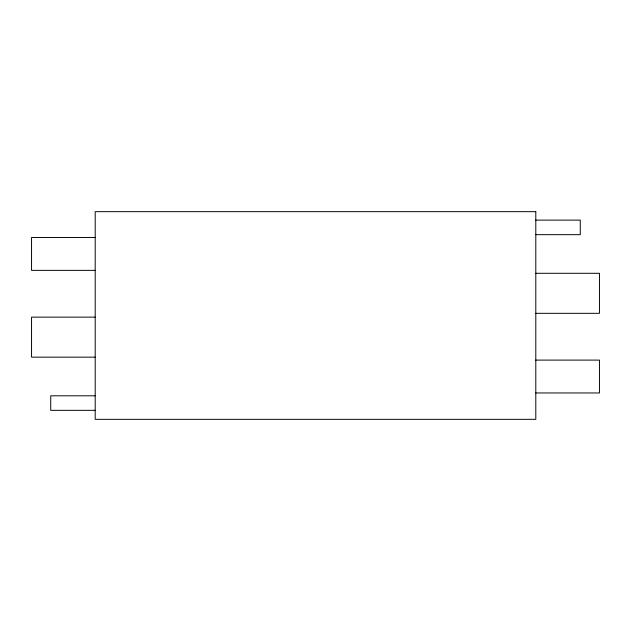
<?xml version="1.0" encoding="UTF-8"?>
<svg xmlns="http://www.w3.org/2000/svg" width="631" height="631" viewBox="0 0 631 631"><rect width="100%" height="100%" fill="white"/><g stroke="black" fill="none" stroke-linecap="round" stroke-linejoin="round"><path stroke-width="0.95" d="M535.798 220.116L580.275 220.116L580.275 234.661L535.798 234.661M95.202 237.493L31.55 237.493L31.55 270.36L95.202 270.36M535.798 273.294L599.45 273.294L599.45 313.331L535.798 313.331M95.202 317.133L31.55 317.133L31.55 357.162L95.202 357.162M535.798 360.104L599.45 360.104L599.45 392.963L535.798 392.963M95.202 395.803L50.725 395.803L50.725 410.339L95.202 410.339M535.798 211.669L95.202 211.669L95.202 419.331L535.798 419.331L535.798 211.669"/></g></svg>
